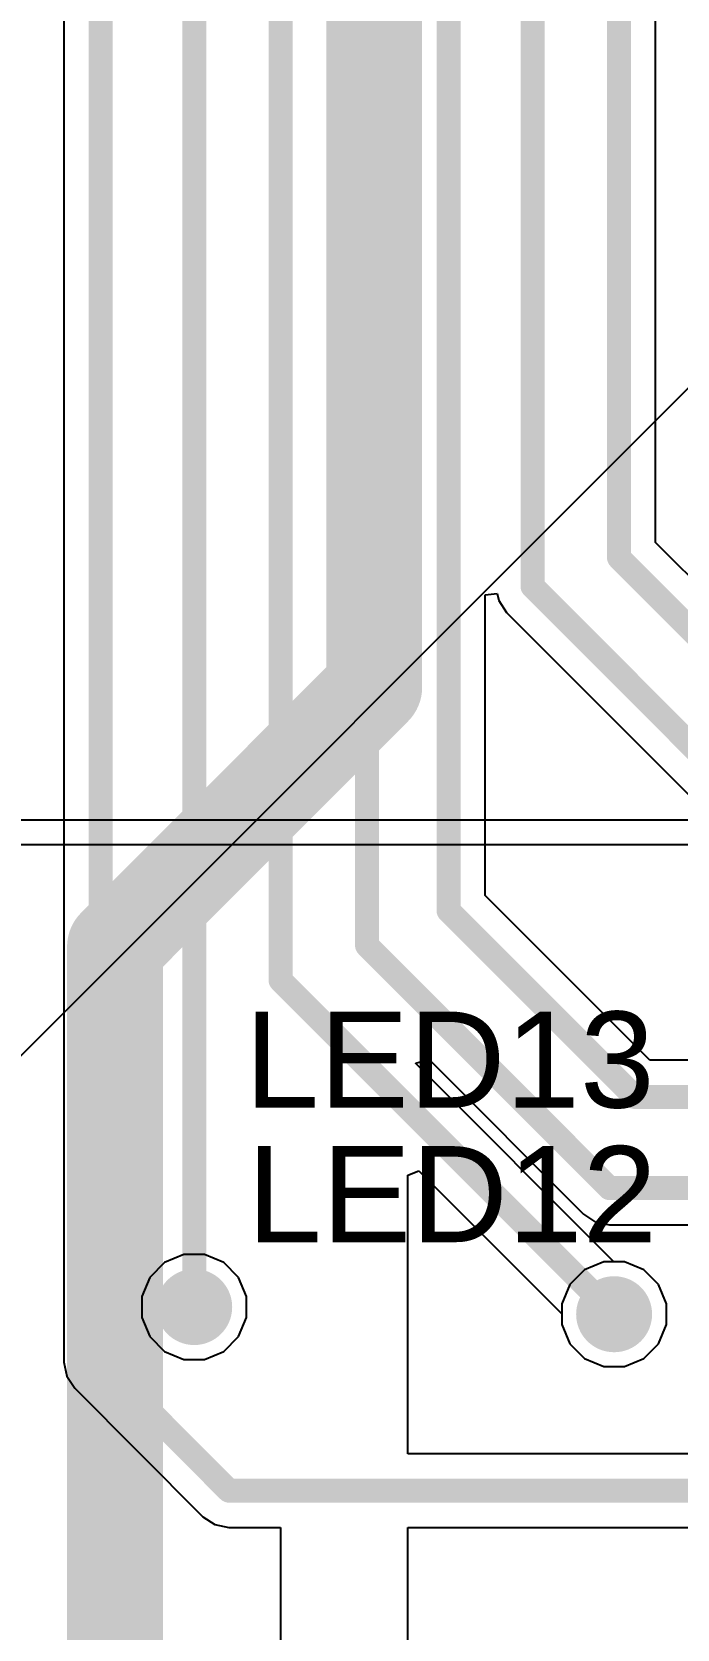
# Model space of a CAD drawing. Header units: millimetres. Extents: x 0 to 5423, y 0 to 5425.
# Drawn here: x 29.85 to 36.68, y 26.72 to 43.61 of the extents above; entities that cross this region are included whole.
import ezdxf

# ---------------------------------------------------------------- set-up
doc = ezdxf.new("R2010")
doc.units = ezdxf.units.MM
for name, color, linetype in [('BottomLayer', 5, 'Continuous'), ('BottomSolder', 6, 'Continuous'), ('TopLayer', 1, 'Continuous'), ('TopOverlay', 2, 'Continuous'), ('TopSolder', 216, 'Continuous'), ('ViaHoleLayer', 16, 'Continuous')]:
    doc.layers.add(name, color=color, linetype=linetype)
doc.styles.add('Arial', font='', dxfattribs={"height": 0.2})
doc.styles.get('Arial').set_extended_font_data('Arial')

msp = doc.modelspace()

# ---------------------------------------------------------------- hatches: boundary and pattern name
at = {"layer": 'BottomLayer'}
h = msp.add_hatch(color=5, dxfattribs=at)
edge = h.paths.add_edge_path()
edge.add_arc((31.572, 30.124), 0.3, 0, 360)
h = msp.add_hatch(color=5, dxfattribs=at)
edge = h.paths.add_edge_path()
edge.add_arc((36.017, 30.048), 0.3, 0, 360)
at = {"layer": 'BottomSolder'}
h = msp.add_hatch(color=6, dxfattribs=at)
edge = h.paths.add_edge_path()
edge.add_arc((31.572, 30.124), 0.402, 0, 360)
h = msp.add_hatch(color=6, dxfattribs=at)
edge = h.paths.add_edge_path()
edge.add_arc((36.017, 30.048), 0.402, 0, 360)
at = {"layer": 'TopLayer'}
h = msp.add_hatch(color=1, dxfattribs=at)
edge = h.paths.add_edge_path()
edge.add_arc((31.572, 30.124), 0.3, 0, 360)
h = msp.add_hatch(color=1, dxfattribs=at)
edge = h.paths.add_edge_path()
edge.add_arc((36.017, 30.048), 0.3, 0, 360)
at = {"layer": 'TopSolder'}
h = msp.add_hatch(color=216, dxfattribs=at)
edge = h.paths.add_edge_path()
edge.add_arc((31.572, 30.124), 0.402, 0, 360)
h = msp.add_hatch(color=216, dxfattribs=at)
edge = h.paths.add_edge_path()
edge.add_arc((36.017, 30.048), 0.402, 0, 360)
at = {"layer": 'ViaHoleLayer'}
h = msp.add_hatch(color=16, dxfattribs=at)
edge = h.paths.add_edge_path()
edge.add_arc((31.572, 30.124), 0.15, 0, 360)
h = msp.add_hatch(color=16, dxfattribs=at)
edge = h.paths.add_edge_path()
edge.add_arc((36.017, 30.048), 0.15, 0, 360)

# ---------------------------------------------------------------- linework, layer by layer
at = {"layer": 'BottomLayer'}
for p, q in [((30.193, 87.819), (30.193, 29.54)), ((36.456, 38.21), (36.456, 77.47)), ((37.88, 36.787), (36.456, 38.21)), ((34.653, 37.657), (34.78, 37.669)), ((34.78, 37.669), (34.795, 37.596)), ((34.653, 34.476), (34.653, 37.657)), ((34.795, 37.596), (34.879, 37.47)), ((34.879, 37.47), (36.962, 35.387)), ((36.395, 32.734), (34.653, 34.476)), ((33.917, 32.703), (34.055, 32.745)), ((33.917, 32.698), (33.917, 32.703)), ((36.013, 30.602), (33.917, 32.698)), ((34.055, 32.745), (35.693, 31.107)), ((40.587, 32.734), (36.395, 32.734)), ((33.833, 31.517), (33.95, 31.566)), ((33.833, 28.57), (33.833, 31.517)), ((33.95, 31.566), (35.463, 30.053)), ((35.693, 31.107), (35.819, 31.023)), ((35.819, 31.023), (35.967, 30.993)), ((35.967, 30.993), (40.118, 30.993)), ((36.127, 30.602), (36.013, 30.602)), ((36.331, 30.518), (36.127, 30.602)), ((36.487, 30.362), (36.331, 30.518)), ((36.571, 30.158), (36.487, 30.362)), ((36.571, 29.938), (36.571, 30.158)), ((35.463, 30.053), (35.463, 29.938)), ((35.463, 29.938), (35.548, 29.734)), ((36.487, 29.734), (36.571, 29.938)), ((35.548, 29.734), (35.703, 29.579)), ((36.331, 29.579), (36.487, 29.734)), ((35.703, 29.579), (35.907, 29.494)), ((36.127, 29.494), (36.331, 29.579)), ((30.193, 29.54), (30.223, 29.392)), ((30.223, 29.392), (30.307, 29.266)), ((35.907, 29.494), (36.127, 29.494)), ((30.307, 29.266), (31.665, 27.907)), ((41.794, 28.57), (33.833, 28.57)), ((31.665, 27.907), (31.791, 27.823)), ((31.791, 27.823), (31.94, 27.793)), ((31.94, 27.793), (32.486, 27.793)), ((32.486, 27.793), (32.486, 0.229)), ((33.833, 0.432), (33.833, 27.793)), ((33.833, 27.793), (41.765, 27.793))]:
    msp.add_line(p, q, dxfattribs=at)
at = {"layer": 'BottomLayer', "const_width": 0.254}
for points in [[(32.486, 33.579), (32.486, 111.023)], [(31.572, 30.124), (31.572, 100.051)], [(33.401, 33.948), (33.401, 92.862)], [(34.265, 34.315), (34.265, 91.865)], [(30.582, 88.214), (30.582, 29.54)], [(35.154, 37.744), (35.154, 88.062)], [(36.068, 38.049), (36.068, 87.63)], [(36.068, 38.049), (37.719, 36.398)], [(35.154, 37.744), (37.236, 35.662)], [(34.265, 34.315), (36.234, 32.346)], [(33.401, 33.948), (35.967, 31.382)], [(32.486, 33.579), (36.017, 30.048)], [(36.234, 32.346), (40.587, 32.346)], [(35.967, 31.382), (40.513, 31.382)], [(30.582, 29.54), (31.94, 28.182)], [(31.94, 28.182), (42.189, 28.182)]]:
    msp.add_lwpolyline(points, dxfattribs=at)
at = {"layer": 'BottomLayer', "const_width": 0.127}
for points in [[(36.005, 38.049, 1), (36.132, 38.049, 1)], [(36.005, 38.049, 1), (36.132, 38.049, 1)], [(35.09, 37.744, 1), (35.217, 37.744, 1)], [(35.09, 37.744, 1), (35.217, 37.744, 1)], [(34.201, 34.315, 1), (34.328, 34.315, 1)], [(34.201, 34.315, 1), (34.328, 34.315, 1)], [(33.338, 33.948, 1), (33.465, 33.948, 1)], [(33.338, 33.948, 1), (33.465, 33.948, 1)], [(32.423, 33.579, 1), (32.55, 33.579, 1)], [(32.423, 33.579, 1), (32.55, 33.579, 1)], [(36.171, 32.346, 1), (36.298, 32.346, 1)], [(36.171, 32.346, 1), (36.298, 32.346, 1)], [(35.904, 31.382, 1), (36.031, 31.382, 1)], [(35.904, 31.382, 1), (36.031, 31.382, 1)], [(31.509, 30.124, 1), (31.636, 30.124, 1)], [(35.954, 30.048, 1), (36.081, 30.048, 1)], [(30.518, 29.54, 1), (30.645, 29.54, 1)], [(30.518, 29.54, 1), (30.645, 29.54, 1)], [(31.877, 28.182, 1), (32.004, 28.182, 1)], [(31.877, 28.182, 1), (32.004, 28.182, 1)]]:
    msp.add_lwpolyline(points, format="xyb", close=True, dxfattribs=at)
at = {"layer": 'TopLayer'}
for p, q in [((45.387, 35.273), (25.853, 35.273)), ((25.853, 35.014), (44.592, 35.014)), ((31.258, 30.594), (31.103, 30.438)), ((31.462, 30.678), (31.258, 30.594)), ((31.682, 30.678), (31.462, 30.678)), ((31.886, 30.594), (31.682, 30.678)), ((32.042, 30.438), (31.886, 30.594)), ((35.907, 30.602), (35.703, 30.518)), ((36.127, 30.602), (35.907, 30.602)), ((36.331, 30.518), (36.127, 30.602)), ((31.103, 30.438), (31.018, 30.235)), ((32.126, 30.235), (32.042, 30.438)), ((35.703, 30.518), (35.548, 30.362)), ((36.487, 30.362), (36.331, 30.518)), ((31.018, 30.235), (31.018, 30.014)), ((32.126, 30.014), (32.126, 30.235)), ((35.548, 30.362), (35.463, 30.158)), ((36.571, 30.158), (36.487, 30.362)), ((35.463, 30.158), (35.463, 29.938)), ((36.571, 29.938), (36.571, 30.158)), ((31.018, 30.014), (31.103, 29.811)), ((32.042, 29.811), (32.126, 30.014)), ((35.463, 29.938), (35.548, 29.734)), ((36.487, 29.734), (36.571, 29.938)), ((31.103, 29.811), (31.258, 29.655)), ((31.886, 29.655), (32.042, 29.811)), ((35.548, 29.734), (35.703, 29.579)), ((36.331, 29.579), (36.487, 29.734)), ((31.258, 29.655), (31.462, 29.57)), ((31.462, 29.57), (31.682, 29.57)), ((31.682, 29.57), (31.886, 29.655)), ((35.703, 29.579), (35.907, 29.494)), ((36.127, 29.494), (36.331, 29.579)), ((35.907, 29.494), (36.127, 29.494))]:
    msp.add_line(p, q, dxfattribs=at)
at = {"layer": 'TopOverlay', "const_width": 1.016}
for points in [[(33.477, 36.678), (33.477, 53.67)], [(30.734, 33.934), (33.477, 36.678)], [(30.734, 0.533), (30.734, 33.934)]]:
    msp.add_lwpolyline(points, dxfattribs=at)
at = {"layer": 'TopOverlay', "const_width": 0.508}
for points in [[(33.223, 36.678, 1), (33.731, 36.678, 1)], [(33.223, 36.678, 1), (33.731, 36.678, 1)], [(30.48, 33.934, 1), (30.988, 33.934, 1)], [(30.48, 33.934, 1), (30.988, 33.934, 1)]]:
    msp.add_lwpolyline(points, format="xyb", close=True, dxfattribs=at)
at = {"layer": 'TopSolder'}
msp.add_line((3.115, 6.162), (5422.757, 5425.234), dxfattribs=at)

# ---------------------------------------------------------------- texts
at = {"layer": 'TopOverlay', "style": 'Arial'}
for s, p in [('LED13', (32.106, 32.233)), ('LED12', (32.132, 30.81))]:
    msp.add_text(s, height=1.016, dxfattribs=at).set_placement(p)

doc.saveas('drawing.dxf')
